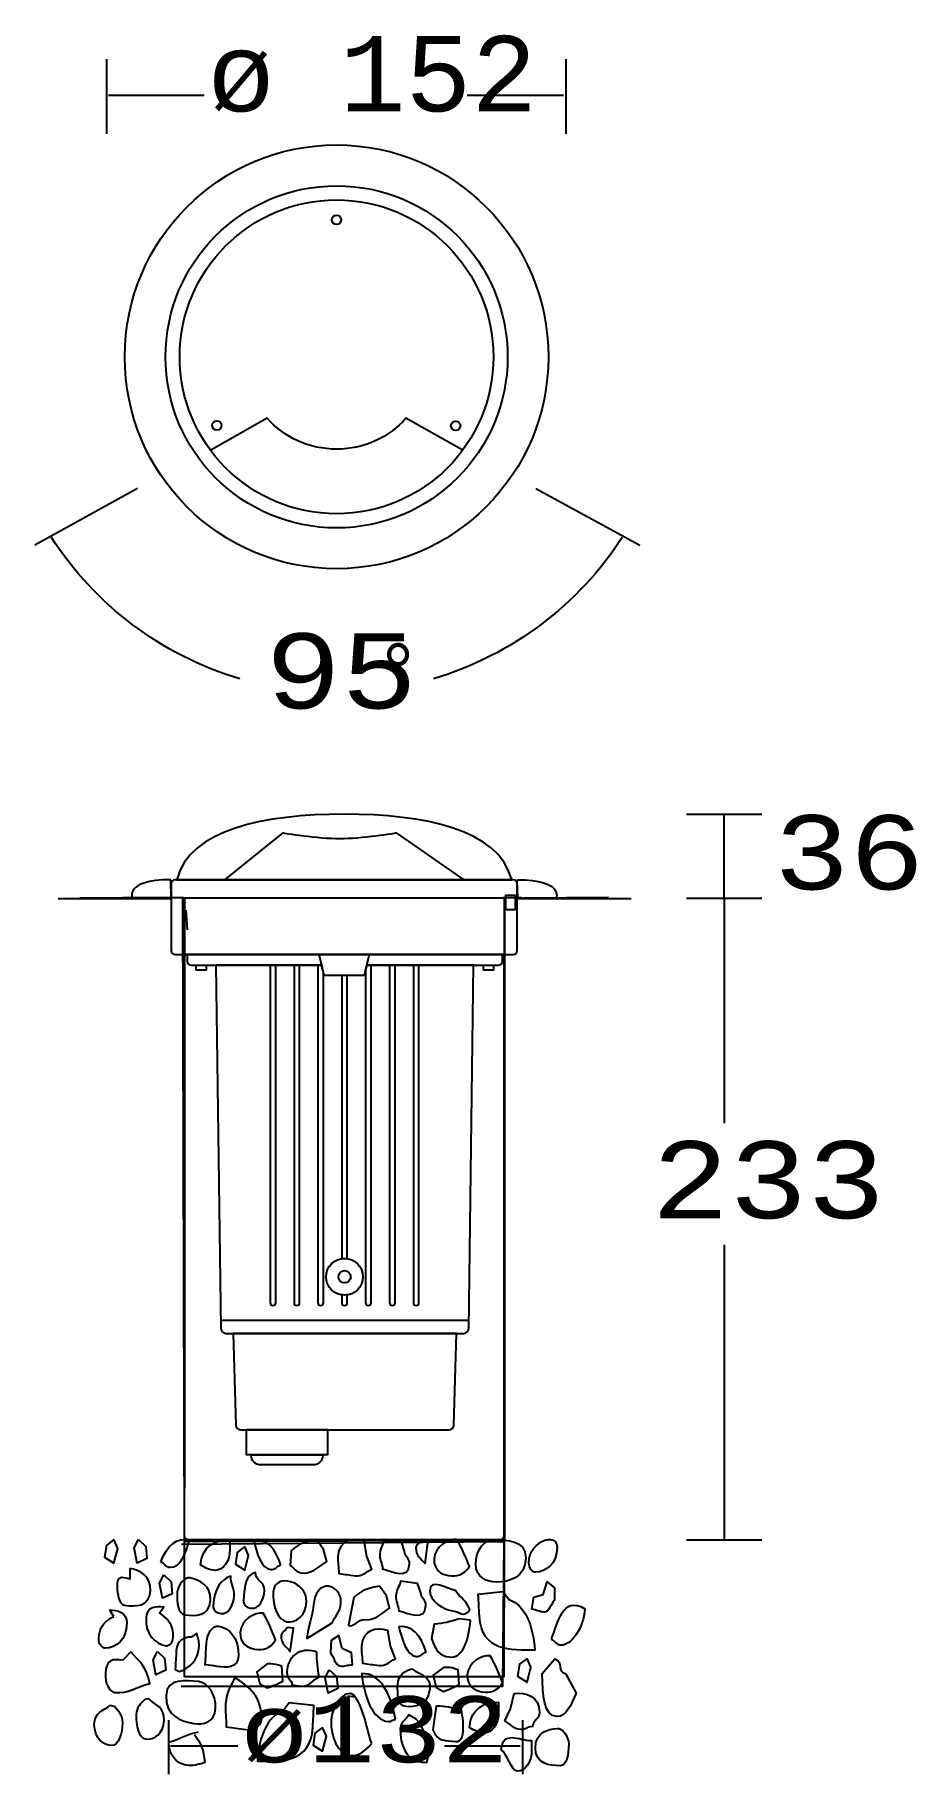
# Model space of a CAD drawing. Extents: x 18 to 128, y 59 to 275.
import ezdxf

# ---------------------------------------------------------------- set-up
doc = ezdxf.new("R2010")
doc.units = 0
doc.layers.add('LIVELLO_1', color=160, linetype='Continuous')
doc.styles.add('STD', font='txt')

# ---------------------------------------------------------------- blocks, each defined once
blk = doc.blocks.new('AI9-BLK2')
at = {"layer": 'LIVELLO_1', "color": 7}
blk.add_line((1.02, -5.04), (1.97, -5.17), dxfattribs=at)
for points in [[(-28.08, 14.42), (-29.02, 13.69), (-29.26, 12.22), (-28.08, 11.48), (-27.6, 13.32)], [(-25.02, 14.42), (-24.12, 13.56), (-23.97, 12.07), (-25.19, 11.49), (-25.56, 13.39)], [(-19.28, 14.17), (20.51, 14.32), (20.44, -2.68), (-19.29, -2.68)], [(-11.79, 13.55), (-12.74, 12.82), (-12.97, 11.35), (-11.79, 10.61), (-11.32, 12.45)], [(-21.88, 10.03), (-20.98, 9.17), (-20.83, 7.67), (-22.05, 7.1), (-22.41, 8.99)], [(-22.68, 0.5), (-21.78, -0.36), (-21.63, -1.86), (-22.85, -2.43), (-23.21, -0.54)], [(-1.27, -1.78), (-0.37, -2.64), (-0.21, -4.14), (-1.43, -4.71), (-1.8, -2.81)], [(23.35, -0.38), (22.41, -1.11), (22.17, -2.58), (23.35, -3.32), (23.82, -1.48)], [(-2.11, -8.97), (-3.06, -9.7), (-3.3, -11.17), (-2.11, -11.91), (-1.64, -10.07)]]:
    blk.add_lwpolyline(points, close=True, dxfattribs=at)
for points, knots in [([(-22.26, 11.65), (-21.84, 11.47), (-21.55, 10.92), (-21.07, 10.92), (-19.83, 10.92), (-19.24, 12.57), (-18.71, 14.32), (-20.19, 14.77), (-21.49, 13.67), (-22.26, 11.65)], [0, 0, 0, 0, 1, 1, 1, 2, 2, 2, 3, 3, 3, 3]), ([(-17.3, 11.21), (-16.61, 10.9), (-16.17, 10.58), (-15.44, 10.58), (-14.48, 10.58), (-13.65, 11.69), (-13.65, 13.19), (-13.65, 13.67), (-13.69, 13.94), (-13.65, 14.42), (-15.27, 14.42), (-17.16, 13.73), (-17.3, 11.21)], [0, 0, 0, 0, 1, 1, 1, 2, 2, 2, 3, 3, 3, 4, 4, 4, 4]), ([(-7.32, 11.26), (-7.74, 11.13), (-8.06, 10.62), (-8.54, 10.68), (-9.77, 10.85), (-10.27, 12.58), (-10.7, 14.39), (-9.2, 14.64), (-7.97, 13.37), (-7.32, 11.26)], [0, 0, 0, 0, 1, 1, 1, 2, 2, 2, 3, 3, 3, 3]), ([(-1.99, 13.19), (-1.99, 13.19), (-1.6, 11.67), (-1.6, 11.67), (-2.71, 10.9), (-3.53, 10.09), (-4.77, 10.26), (-5.35, 10.33), (-5.62, 10.83), (-6.14, 11.18), (-6.14, 11.18), (-6.03, 13.01), (-6.03, 13.01), (-5.03, 13.97), (-4.07, 14.21), (-2.87, 14.42), (-2.87, 14.42), (-1.99, 13.19), (-1.99, 13.19)], [0, 0, 0, 0, 1, 1, 1, 2, 2, 2, 3, 3, 3, 4, 4, 4, 5, 5, 5, 6, 6, 6, 6]), ([(3.42, 12.29), (3.42, 12.29), (4.04, 10.73), (4.04, 10.73), (3.25, 10.38), (2.8, 9.8), (1.98, 9.91), (1.15, 10.02), (0.74, 10.07), (-0.08, 10.19), (-0.09, 11.02), (-0.25, 11.5), (-0.2, 12.32), (-0.08, 14.42), (1.71, 14.64), (3.05, 14.27), (3.05, 14.27), (3.42, 12.29), (3.42, 12.29)], [0, 0, 0, 0, 1, 1, 1, 2, 2, 2, 3, 3, 3, 4, 4, 4, 5, 5, 5, 6, 6, 6, 6]), ([(8.11, 12.97), (8.07, 12.24), (8.78, 12.14), (8.73, 11.41), (8.62, 9.4), (6.66, 10.4), (5.37, 10.76), (5.29, 11.42), (4.97, 11.92), (5.01, 12.66), (5.05, 13.39), (5.43, 13.8), (5.58, 14.42), (5.58, 14.42), (7.7, 14.13), (7.7, 14.13), (7.7, 14.13), (8.11, 12.97), (8.11, 12.97)], [0, 0, 0, 0, 1, 1, 1, 2, 2, 2, 3, 3, 3, 4, 4, 4, 5, 5, 5, 6, 6, 6, 6]), ([(10.29, 14.42), (10.29, 14.42), (11.05, 14.32), (11.05, 14.32), (11.05, 14.32), (10.65, 11.42), (10.65, 11.42), (10.16, 12.04), (9.46, 12.41), (9.52, 13.42), (9.55, 13.97), (10.14, 13.98), (10.29, 14.42)], [0, 0, 0, 0, 1, 1, 1, 2, 2, 2, 3, 3, 3, 4, 4, 4, 4]), ([(14.6, 14.41), (15.29, 13.29), (15.62, 12.39), (16.17, 11.08), (15.41, 9.95), (14.61, 9.8), (13.55, 9.94), (12.69, 10.05), (11.69, 10.67), (11.77, 12), (11.86, 13.6), (13.56, 14.55), (14.6, 14.41)], [0, 0, 0, 0, 1, 1, 1, 2, 2, 2, 3, 3, 3, 4, 4, 4, 4]), ([(19.26, 14.42), (18.09, 14.42), (16.96, 13.19), (16.96, 11.37), (16.96, 9.61), (18.4, 9.13), (19.54, 9.13), (21.12, 9.13), (23.18, 9.67), (23.18, 12.12), (23.18, 14.47), (20.78, 14.26), (19.26, 14.42)], [0, 0, 0, 0, 1, 1, 1, 2, 2, 2, 3, 3, 3, 4, 4, 4, 4]), ([(25.47, 14.3), (24.54, 13.87), (23.58, 13.07), (23.58, 11.52), (23.58, 10.88), (23.99, 10.35), (24.4, 10.35), (25.71, 10.35), (27.09, 11.42), (27.09, 13.45), (27.09, 14.89), (25.47, 14.3), (25.47, 14.3)], [0, 0, 0, 0, 1, 1, 1, 2, 2, 2, 3, 3, 3, 4, 4, 4, 4]), ([(-26.12, 10.82), (-24.92, 10.6), (-23.44, 9.91), (-23.54, 8.05), (-23.66, 5.98), (-25.42, 6.06), (-26.75, 6.24), (-27.54, 6.34), (-27.73, 7.82), (-27.67, 9.04), (-27.61, 10), (-26.73, 9.64), (-26.12, 9.5), (-26.12, 9.5), (-26.12, 10.82), (-26.12, 10.82)], [0, 0, 0, 0, 1, 1, 1, 2, 2, 2, 3, 3, 3, 4, 4, 4, 5, 5, 5, 5]), ([(-18.65, 9.63), (-17.46, 9.41), (-15.98, 8.73), (-16.08, 6.87), (-16.2, 4.79), (-17.96, 4.87), (-19.29, 5.05), (-20.08, 5.16), (-20.27, 6.63), (-20.2, 7.85), (-20.15, 8.81), (-19.27, 9.77), (-18.65, 9.63)], [0, 0, 0, 0, 1, 1, 1, 2, 2, 2, 3, 3, 3, 4, 4, 4, 4]), ([(-13.11, 7.45), (-13.19, 6.12), (-13.9, 5.09), (-14.76, 5.21), (-15.21, 5.27), (-15.78, 5.51), (-15.74, 6.2), (-15.63, 8.17), (-14.76, 9.5), (-13.53, 9.87), (-13.58, 8.91), (-13.06, 8.41), (-13.11, 7.45)], [0, 0, 0, 0, 1, 1, 1, 2, 2, 2, 3, 3, 3, 4, 4, 4, 4]), ([(-9.33, 8.1), (-9.4, 6.77), (-10.12, 5.74), (-10.97, 5.86), (-11.42, 5.92), (-11.99, 6.16), (-11.96, 6.85), (-11.84, 8.82), (-11.69, 9.96), (-10.46, 10.33), (-10.52, 9.37), (-9.27, 9.06), (-9.33, 8.1)], [0, 0, 0, 0, 1, 1, 1, 2, 2, 2, 3, 3, 3, 4, 4, 4, 4]), ([(-4.12, 6.65), (-4.22, 4.9), (-5.4, 4.04), (-6.54, 4.19), (-7.67, 4.35), (-8.36, 6.1), (-8.26, 7.86), (-8.12, 10.41), (-3.98, 9.21), (-4.12, 6.65)], [0, 0, 0, 0, 1, 1, 1, 2, 2, 2, 3, 3, 3, 3]), ([(0.17, 6.55), (0.11, 5.36), (-0.51, 4.99), (-0.92, 4.03), (-0.92, 4.03), (-4.08, 2.08), (-4.08, 2.08), (-4.04, 2.81), (-3.27, 5.55), (-3.23, 6.28), (-3.14, 7.74), (-2.32, 8.73), (-1.37, 8.6), (-0.61, 8.5), (0.24, 7.74), (0.17, 6.55)], [0, 0, 0, 0, 1, 1, 1, 2, 2, 2, 3, 3, 3, 4, 4, 4, 5, 5, 5, 5]), ([(10.13, 7.77), (10.09, 7.04), (10.8, 6.94), (10.75, 6.21), (10.64, 4.2), (8.68, 5.2), (7.39, 5.56), (7.31, 6.22), (6.98, 6.72), (7.03, 7.45), (7.07, 8.18), (7.45, 8.59), (7.6, 9.22), (7.6, 9.22), (9.72, 8.93), (9.72, 8.93), (9.72, 8.93), (10.13, 7.77), (10.13, 7.77)], [0, 0, 0, 0, 1, 1, 1, 2, 2, 2, 3, 3, 3, 4, 4, 4, 5, 5, 5, 6, 6, 6, 6]), ([(14.43, 8.09), (15.13, 6.97), (15.69, 7.01), (16.24, 5.71), (15.48, 4.58), (14.96, 5.46), (13.89, 5.6), (13.04, 5.72), (11.15, 6.76), (11.23, 8.09), (11.32, 9.68), (13.4, 8.23), (14.43, 8.09)], [0, 0, 0, 0, 1, 1, 1, 2, 2, 2, 3, 3, 3, 4, 4, 4, 4]), ([(25.37, 7.59), (25.37, 7.59), (24.18, 7.23), (24.18, 7.23), (24.18, 7.23), (23.94, 5.76), (23.94, 5.76), (24.54, 5.67), (24.89, 5.39), (25.48, 5.39), (26.13, 5.39), (26.31, 6.4), (26.78, 6.86), (26.78, 6.86), (26.78, 8.42), (26.78, 8.42), (26.78, 8.42), (25.84, 9.16), (25.84, 9.16), (25.84, 9.16), (25.37, 7.59), (25.37, 7.59)], [0, 0, 0, 0, 1, 1, 1, 2, 2, 2, 3, 3, 3, 4, 4, 4, 5, 5, 5, 6, 6, 6, 7, 7, 7, 7]), ([(5.84, 7.39), (5.84, 7.39), (6.23, 5.86), (6.23, 5.86), (5.12, 5.09), (4.3, 4.28), (3.06, 4.45), (2.47, 4.53), (1.62, 3.39), (1.1, 3.74), (1.1, 3.74), (1.79, 7.2), (1.79, 7.2), (2.8, 8.17), (3.76, 8.41), (4.96, 8.61), (4.96, 8.61), (5.84, 7.39), (5.84, 7.39)], [0, 0, 0, 0, 1, 1, 1, 2, 2, 2, 3, 3, 3, 4, 4, 4, 5, 5, 5, 6, 6, 6, 6]), ([(20.33, 7.95), (20.33, 7.95), (17.26, 7.63), (17.26, 7.63), (17.33, 6.53), (17.36, 5.98), (17.42, 4.88), (17.67, 0.41), (21.4, 0.63), (24.3, 0.66), (24.13, 3.77), (23.04, 6.29), (21.1, 6.95), (21.1, 6.95), (20.33, 7.95), (20.33, 7.95)], [0, 0, 0, 0, 1, 1, 1, 2, 2, 2, 3, 3, 3, 4, 4, 4, 5, 5, 5, 5]), ([(26.39, 1.98), (26.8, 1.8), (27.09, 1.25), (27.57, 1.25), (28.81, 1.25), (30.4, 3.32), (30.53, 5.81), (27.75, 7.47), (27.15, 4), (26.39, 1.98)], [0, 0, 0, 0, 1, 1, 1, 2, 2, 2, 3, 3, 3, 3]), ([(-28.09, 4.84), (-29.02, 4.41), (-29.98, 3.61), (-29.98, 2.06), (-29.98, 1.42), (-29.57, 0.89), (-29.16, 0.89), (-27.85, 0.89), (-26.48, 1.95), (-26.48, 3.99), (-26.48, 5.43), (-27.68, 5.64), (-28.61, 5.64), (-28.61, 5.64), (-28.09, 4.84), (-28.09, 4.84)], [0, 0, 0, 0, 1, 1, 1, 2, 2, 2, 3, 3, 3, 4, 4, 4, 5, 5, 5, 5]), ([(-22.43, 5.29), (-21.53, 4.73), (-20.62, 3.81), (-20.7, 2.26), (-20.74, 1.63), (-21.18, 1.15), (-21.59, 1.2), (-22.89, 1.38), (-24.2, 2.63), (-24.09, 4.65), (-24.01, 6.09), (-22.8, 6.14), (-21.87, 6.01), (-21.87, 6.01), (-22.43, 5.29), (-22.43, 5.29)], [0, 0, 0, 0, 1, 1, 1, 2, 2, 2, 3, 3, 3, 4, 4, 4, 5, 5, 5, 5]), ([(-9.52, 5.25), (-8.82, 4.14), (-8.5, 3.23), (-7.95, 1.92), (-8.7, 0.79), (-9.5, 0.63), (-10.57, 0.78), (-11.43, 0.9), (-12.43, 1.51), (-12.35, 2.84), (-12.26, 4.44), (-10.55, 5.39), (-9.52, 5.25)], [0, 0, 0, 0, 1, 1, 1, 2, 2, 2, 3, 3, 3, 4, 4, 4, 4]), ([(16.32, 4.37), (16.05, 1.73), (15.33, -0.43), (13.63, -0.2), (12.45, -0.04), (12.01, 0.53), (11.44, 2.08), (11.44, 2.08), (11.78, 3.88), (11.78, 3.88), (13.03, 3.98), (13.7, 4.17), (14.91, 4.56), (14.91, 4.56), (16.32, 4.37), (16.32, 4.37)], [0, 0, 0, 0, 1, 1, 1, 2, 2, 2, 3, 3, 3, 4, 4, 4, 5, 5, 5, 5]), ([(-17.78, 2.78), (-17.64, 2.17), (-17.45, 1.83), (-17.48, 1.19), (-17.59, -0.73), (-18.71, -1.54), (-19.91, -2.02), (-19.91, -2.02), (-20.45, -1.74), (-20.45, -1.74), (-20.4, -0.83), (-20.37, -0.35), (-20.32, 0.55), (-20.24, 1.88), (-19.32, 2.29), (-18.46, 2.28), (-18.46, 2.28), (-17.78, 2.78), (-17.78, 2.78)], [0, 0, 0, 0, 1, 1, 1, 2, 2, 2, 3, 3, 3, 4, 4, 4, 5, 5, 5, 6, 6, 6, 6]), ([(-15.07, 3.64), (-15.86, 3.75), (-16.5, 2.66), (-16.57, 1.44), (-16.63, 0.43), (-16.66, -0.16), (-16.72, -1.17), (-16.14, -1.25), (-15.83, -1.29), (-15.25, -1.37), (-14.15, -1.52), (-12.67, -1.72), (-12.58, -0.02), (-12.46, 2.06), (-13.73, 3.46), (-15.07, 3.64)], [0, 0, 0, 0, 1, 1, 1, 2, 2, 2, 3, 3, 3, 4, 4, 4, 5, 5, 5, 5]), ([(-6.49, 3.47), (-6.49, 3.47), (-5.73, 3.37), (-5.73, 3.37), (-5.73, 3.37), (-6.13, 0.47), (-6.13, 0.47), (-6.63, 1.1), (-7.32, 1.47), (-7.26, 2.47), (-7.23, 3.02), (-6.64, 3.03), (-6.49, 3.47)], [0, 0, 0, 0, 1, 1, 1, 2, 2, 2, 3, 3, 3, 4, 4, 4, 4]), ([(0.32, 0.86), (0.32, 0.86), (1.48, 0.33), (1.48, 0.33), (1.48, 0.33), (1.63, -1.16), (1.63, -1.16), (1.03, -1.17), (0.67, -1.4), (0.08, -1.32), (-0.57, -1.23), (-0.69, -0.2), (-1.14, 0.32), (-1.14, 0.32), (-1.05, 1.87), (-1.05, 1.87), (-1.05, 1.87), (-0.07, 2.47), (-0.07, 2.47), (-0.07, 2.47), (0.32, 0.86), (0.32, 0.86)], [0, 0, 0, 0, 1, 1, 1, 2, 2, 2, 3, 3, 3, 4, 4, 4, 5, 5, 5, 6, 6, 6, 7, 7, 7, 7]), ([(6.36, 1.13), (6.36, 1.13), (6.98, -0.43), (6.98, -0.43), (6.19, -0.78), (5.74, -1.37), (4.92, -1.26), (4.1, -1.14), (3.68, -1.09), (2.86, -0.98), (2.85, -0.15), (2.69, 0.34), (2.74, 1.16), (2.86, 3.26), (4.65, 3.48), (6, 3.11), (6, 3.11), (6.36, 1.13), (6.36, 1.13)], [0, 0, 0, 0, 1, 1, 1, 2, 2, 2, 3, 3, 3, 4, 4, 4, 5, 5, 5, 6, 6, 6, 6]), ([(10.78, 0.44), (10.36, 0.31), (10.04, -0.2), (9.56, -0.13), (8.33, 0.04), (7.83, 1.76), (7.4, 3.57), (8.9, 3.83), (10.13, 2.56), (10.78, 0.44)], [0, 0, 0, 0, 1, 1, 1, 2, 2, 2, 3, 3, 3, 3]), ([(-25.99, 0.44), (-24.85, -0.79), (-23.99, -1.5), (-23.62, -3.48), (-25.37, -3.88), (-26.25, -4.83), (-27.96, -4.6), (-28.68, -4.5), (-29.21, -3.41), (-29.15, -2.3), (-29.04, -0.38), (-28.22, -0.45), (-26.99, -0.61), (-26.99, -0.61), (-25.99, 0.44), (-25.99, 0.44)], [0, 0, 0, 0, 1, 1, 1, 2, 2, 2, 3, 3, 3, 4, 4, 4, 5, 5, 5, 5]), ([(-2.84, 0.42), (-2.85, -0.77), (-2.72, -1.53), (-2.54, -2.66), (-3.46, -3.18), (-3.86, -3.95), (-4.8, -3.82), (-5.22, -3.77), (-5.51, -3.73), (-5.92, -3.67), (-5.95, -3.03), (-6.59, -2.84), (-6.55, -2.11), (-6.41, 0.36), (-4.41, 1.01), (-2.84, 0.42)], [0, 0, 0, 0, 1, 1, 1, 2, 2, 2, 3, 3, 3, 4, 4, 4, 5, 5, 5, 5]), ([(18.74, -0.06), (19.44, -1.18), (19.77, -2.08), (20.31, -3.39), (19.56, -4.52), (18.76, -4.68), (17.69, -4.53), (16.84, -4.42), (15.84, -3.8), (15.91, -2.47), (16, -0.87), (17.71, 0.08), (18.74, -0.06)], [0, 0, 0, 0, 1, 1, 1, 2, 2, 2, 3, 3, 3, 4, 4, 4, 4]), ([(-7.18, -1.35), (-7.18, -1.35), (-7.04, -3.21), (-7.04, -3.21), (-7.77, -3.57), (-8.26, -3.78), (-8.99, -4.05), (-8.99, -4.05), (-9.91, -3.55), (-9.91, -3.55), (-9.91, -3.55), (-10.3, -2.03), (-10.3, -2.03), (-10.3, -2.03), (-9.06, -1.09), (-9.06, -1.09), (-9.06, -1.09), (-8.28, -0.92), (-7.18, -1.35)], [0, 0, 0, 0, 1, 1, 1, 2, 2, 2, 3, 3, 3, 4, 4, 4, 5, 5, 5, 6, 6, 6, 6]), ([(9.01, -1.69), (8.23, -1.86), (7.31, -2.38), (7.24, -3.66), (7.18, -4.76), (7.33, -6.25), (8.04, -6.34), (9.4, -6.53), (10.95, -6.28), (11.25, -4.2), (11.46, -2.57), (9.93, -2.36), (9.01, -1.69)], [0, 0, 0, 0, 1, 1, 1, 2, 2, 2, 3, 3, 3, 4, 4, 4, 4]), ([(14.77, -1.79), (14.77, -1.79), (14.9, -3.64), (14.9, -3.64), (14.17, -4), (13.68, -4.21), (12.96, -4.48), (12.96, -4.48), (12.04, -3.99), (12.04, -3.99), (12.04, -3.99), (11.65, -2.46), (11.65, -2.46), (11.65, -2.46), (12.89, -1.53), (12.89, -1.53), (12.89, -1.53), (13.67, -1.36), (14.77, -1.79)], [0, 0, 0, 0, 1, 1, 1, 2, 2, 2, 3, 3, 3, 4, 4, 4, 5, 5, 5, 6, 6, 6, 6]), ([(25.22, -2.27), (25.33, -4.93), (25.38, -7.62), (27.09, -7.62), (28.28, -7.62), (28.81, -6.16), (29.46, -4.69), (29.46, -4.69), (28.15, -2.27), (28.15, -2.27), (26.91, -2), (28, -0.96), (26.82, -0.41), (26.82, -0.41), (25.22, -2.27), (25.22, -2.27)], [0, 0, 0, 0, 1, 1, 1, 2, 2, 2, 3, 3, 3, 4, 4, 4, 5, 5, 5, 5]), ([(-17.56, -3.25), (-16.4, -3.41), (-15.34, -4.79), (-15.44, -6.6), (-15.54, -8.35), (-17, -8.64), (-18.13, -8.48), (-19.71, -8.27), (-21.74, -7.46), (-21.6, -5.01), (-21.47, -2.67), (-19.08, -3.21), (-17.56, -3.25)], [0, 0, 0, 0, 1, 1, 1, 2, 2, 2, 3, 3, 3, 4, 4, 4, 4]), ([(-13.05, -2.76), (-11.39, -3.81), (-9.57, -5.17), (-9.73, -8), (-9.77, -8.83), (-10.37, -8.84), (-10.75, -9.34), (-10.75, -9.34), (-14.11, -8.88), (-14.11, -8.88), (-14.1, -7.78), (-14.25, -7.11), (-14.18, -6.02), (-14.1, -4.55), (-13.53, -3.89), (-13.05, -2.76)], [0, 0, 0, 0, 1, 1, 1, 2, 2, 2, 3, 3, 3, 4, 4, 4, 5, 5, 5, 5]), ([(4.01, -10.97), (3.07, -11.95), (2.44, -12.6), (1.32, -12.45), (-0.09, -12.26), (-1.17, -10.27), (-1.05, -8.08), (-0.93, -5.97), (1.03, -3.84), (1.97, -5.17), (3.11, -6.89), (3.25, -8.75), (4.01, -10.97)], [0, 0, 0, 0, 1, 1, 1, 2, 2, 2, 3, 3, 3, 4, 4, 4, 4]), ([(6.95, -8), (6.59, -7.95), (6.4, -8.29), (6.05, -8.25), (4.1, -7.98), (3.07, -5.26), (2.76, -2.27), (4.96, -2.2), (6.43, -4.61), (6.95, -8)], [0, 0, 0, 0, 1, 1, 1, 2, 2, 2, 3, 3, 3, 3]), ([(-28.51, -6.21), (-29.4, -6.85), (-30.53, -7.07), (-30.53, -8.61), (-30.53, -10.27), (-29.43, -11.23), (-28.37, -11.23), (-27.51, -11.23), (-27.03, -9.74), (-27.03, -8.4), (-27.03, -7.44), (-27.51, -6.9), (-27.99, -6.37), (-27.99, -6.37), (-28.51, -6.21), (-28.51, -6.21)], [0, 0, 0, 0, 1, 1, 1, 2, 2, 2, 3, 3, 3, 4, 4, 4, 5, 5, 5, 5]), ([(-23.72, -5.42), (-22.87, -6.18), (-21.75, -6.54), (-21.84, -8.09), (-21.93, -9.74), (-23.08, -10.54), (-24.14, -10.4), (-25, -10.28), (-25.4, -8.73), (-25.32, -7.4), (-25.27, -6.44), (-24.76, -5.98), (-24.25, -5.51), (-24.25, -5.51), (-23.72, -5.42), (-23.72, -5.42)], [0, 0, 0, 0, 1, 1, 1, 2, 2, 2, 3, 3, 3, 4, 4, 4, 5, 5, 5, 5]), ([(-6.25, -5.9), (-6.25, -5.9), (-3.18, -6.22), (-3.18, -6.22), (-3.24, -7.32), (-3.27, -7.87), (-3.33, -8.96), (-3.59, -13.44), (-7.31, -13.21), (-10.22, -13.18), (-10.04, -10.08), (-8.95, -7.55), (-7.01, -6.9), (-7.01, -6.9), (-6.25, -5.9), (-6.25, -5.9)], [0, 0, 0, 0, 1, 1, 1, 2, 2, 2, 3, 3, 3, 4, 4, 4, 5, 5, 5, 5]), ([(14.43, -10.73), (13.25, -10.57), (12.19, -10.83), (11.63, -9.28), (11.63, -9.28), (12.05, -6.33), (12.05, -6.33), (13.31, -6.23), (13.89, -6.77), (15.09, -6.38), (15.09, -6.38), (16.14, -10.96), (14.43, -10.73)], [0, 0, 0, 0, 1, 1, 1, 2, 2, 2, 3, 3, 3, 4, 4, 4, 4]), ([(16.17, -9.02), (16.86, -9.34), (17.3, -9.67), (18.03, -9.67), (18.98, -9.67), (19.81, -8.54), (19.81, -7.05), (19.81, -6.57), (19.78, -6.3), (19.81, -5.82), (18.2, -5.82), (16.3, -6.51), (16.17, -9.02)], [0, 0, 0, 0, 1, 1, 1, 2, 2, 2, 3, 3, 3, 4, 4, 4, 4]), ([(21.29, -6.67), (21.29, -6.67), (20.57, -8.13), (20.57, -8.13), (21.34, -8.59), (21.76, -9.23), (22.59, -9.23), (23.41, -9.23), (23.19, -8.87), (24.02, -8.87), (24.07, -8.04), (24.89, -7.95), (24.89, -7.13), (24.89, -5.01), (23.12, -4.56), (21.76, -4.74), (21.76, -4.74), (21.29, -6.67), (21.29, -6.67)], [0, 0, 0, 0, 1, 1, 1, 2, 2, 2, 3, 3, 3, 4, 4, 4, 5, 5, 5, 6, 6, 6, 6]), ([(9.54, -7.92), (10.49, -8.97), (10.83, -10.21), (11.21, -11.92), (11.21, -11.92), (10.89, -13.35), (10.89, -13.35), (10.48, -13.29), (10.19, -13.25), (9.77, -13.2), (8.48, -13.02), (7.46, -11.13), (7.57, -9.12), (7.62, -8.21), (8.22, -8.1), (8.62, -7.42), (8.62, -7.42), (9.54, -7.92), (9.54, -7.92)], [0, 0, 0, 0, 1, 1, 1, 2, 2, 2, 3, 3, 3, 4, 4, 4, 5, 5, 5, 6, 6, 6, 6]), ([(-18.07, -9.83), (-17.33, -10.84), (-16.87, -11.76), (-16.78, -13.33), (-17.66, -13.64), (-18.22, -13.78), (-19.15, -13.65), (-20.21, -13.51), (-21.26, -12.45), (-21.23, -10.8), (-19.76, -10.4), (-19.03, -9.75), (-17.54, -9.53)], [0, 0, 0, 0, 1, 1, 1, 2, 2, 2, 3, 3, 3, 4, 4, 4, 4]), ([(20.14, -11.77), (20.83, -12.09), (21.4, -14.43), (22.13, -14.43), (23.09, -14.43), (23.92, -13.31), (23.92, -11.82), (23.92, -11.34), (23.88, -11.07), (23.92, -10.59), (22.3, -10.59), (20.28, -9.26), (20.14, -11.77)], [0, 0, 0, 0, 1, 1, 1, 2, 2, 2, 3, 3, 3, 4, 4, 4, 4]), ([(27.1, -9.09), (25.89, -9.14), (24.38, -9.62), (24.38, -11.49), (24.38, -13.57), (26.13, -13.73), (27.48, -13.73), (28.27, -13.73), (28.54, -12.29), (28.54, -11.06), (28.54, -10.1), (27.71, -9.03), (27.1, -9.09)], [0, 0, 0, 0, 1, 1, 1, 2, 2, 2, 3, 3, 3, 4, 4, 4, 4])]:
    blk.add_open_spline(points, degree=3, knots=knots, dxfattribs=at)
blk = doc.blocks.new('AI9-BLK1')
at = {"layer": 'LIVELLO_1', "color": 7}
for p, q in [((-44.54, 96.35), (-44.54, 105.68)), ((12.64, 96.36), (12.64, 105.68)), ((-32.42, 101.15), (-44.36, 101.15)), ((12.31, 101.15), (0.32, 101.15)), ((-40.75, 52.22), (-53.52, 45.18)), ((8.86, 52.22), (21.81, 45.18)), ((27.61, 11.69), (37, 11.69)), ((32.3, 1.2), (32.3, 11.69)), ((-50.62, 1.2), (-36.54, 1.2)), ((-47.92, 1.3), (-37.32, 1.37)), ((-34.99, 1.29), (-37.29, 1.29)), ((-34.9, 1.3), (-34.9, -72.18)), ((7.08, 1.29), (4.78, 1.29)), ((4.94, -72.15), (4.94, 1.3)), ((6.62, 1.2), (20.71, 1.2)), ((7.36, 1.3), (17.9, 1.37)), ((27.61, 1.22), (37, 1.22)), ((32.3, 1.22), (32.3, -26.76)), ((-34.71, -0.27), (-34.56, -2.7)), ((32.3, -41.92), (32.3, -78.61)), ((-30.33, -51.29), (0.45, -51.29)), ((27.61, -78.61), (37, -78.61)), ((-36.82, -107.79), (-36.82, -101.06)), ((7.23, -107.79), (7.23, -101.05)), ((-28.22, -104.29), (-36.64, -104.29)), ((6.9, -104.29), (-2.52, -104.29))]:
    blk.add_line(p, q, dxfattribs=at)
for points in [[(-34.9, -78.78), (-35.1, 1.29), (4.94, 1.29), (4.94, -78.74)], [(-34.9, -78.78), (-35.1, 1.29), (4.94, 1.29), (4.94, -78.74)], [(-35.25, -79.17), (4.88, -78.83), (4.73, -96.87), (-35.28, -96.87)]]:
    blk.add_lwpolyline(points, dxfattribs=at)
for points in [[(5.07, -0.16), (6.32, -0.16), (6.32, 1.56), (5.07, 1.56)], [(-18.11, -5.77), (-11.9, -5.77), (-12.52, -8.4), (-17.48, -8.4)], [(-33.44, -7.1), (-32.2, -7.1), (-32.2, -7.71), (-33.44, -7.71)], [(2.36, -7.1), (3.61, -7.1), (3.61, -7.71), (2.36, -7.71)], [(-27.16, -64.9), (-17.08, -64.9), (-17.08, -68.05), (-27.16, -68.05)]]:
    blk.add_lwpolyline(points, close=True, dxfattribs=at)
for centre, radius in [((-15.95, 68.61), 26.37), ((-15.95, 68.61), 21.29), ((-15.95, 68.61), 19.53), ((-30.85, 60.08), 0.583), ((-1.12, 60.04), 0.583), ((-14.95, -45.88), 2.29), ((-14.95, -45.88), 0.764)]:
    blk.add_circle(centre, radius, dxfattribs=at)
blk.add_ellipse((-15.95, 85.67), major_axis=(-0.587, 0), ratio=0.989878, dxfattribs=at)
for points, knots in [([(-0.33, 57.02), (-0.33, 57.02), (-7.31, 60.97), (-7.31, 60.97), (-9.43, 58.6), (-12.51, 57.12), (-15.95, 57.12), (-19.38, 57.12), (-22.47, 58.6), (-24.58, 60.96), (-24.58, 60.96), (-31.6, 57), (-31.6, 57)], [0, 0, 0, 0, 1, 1, 1, 2, 2, 2, 3, 3, 3, 4, 4, 4, 4]), ([(-35.85, 3.53), (-34.27, 9.81), (-24.88, 11.69), (-14.99, 11.69), (-5.1, 11.69), (4.28, 9.81), (5.86, 3.53), (5.86, 3.53), (-35.85, 3.53), (-35.85, 3.53)], [0, 0, 0, 0, 1, 1, 1, 2, 2, 2, 3, 3, 3, 3]), ([(-29.87, 3.53), (-29.87, 3.53), (-22.61, 9.36), (-22.61, 9.36), (-22.61, 9.36), (-18.19, 8.66), (-15.57, 8.66), (-12.95, 8.66), (-8.52, 9.36), (-8.52, 9.36), (-8.52, 9.36), (-0.12, 3.53), (-0.12, 3.53)], [0, 0, 0, 0, 1, 1, 1, 2, 2, 2, 3, 3, 3, 4, 4, 4, 4]), ([(-36.6, 3.53), (-36.6, 3.53), (-36.54, 1.2), (-36.54, 1.2), (-36.54, 1.2), (-41.37, 1.2), (-41.37, 1.2), (-41.37, 1.2), (-42.49, 3.53), (-36.6, 3.53)], [0, 0, 0, 0, 1, 1, 1, 2, 2, 2, 3, 3, 3, 3]), ([(-36.04, 3.53), (-36.04, 3.53), (6.05, 3.53), (6.05, 3.53), (6.32, 3.53), (6.55, 3.31), (6.55, 3.04), (6.55, 3.04), (6.55, -5.28), (6.55, -5.28), (6.55, -5.55), (6.32, -5.77), (6.05, -5.77), (6.05, -5.77), (-36.04, -5.77), (-36.04, -5.77), (-36.31, -5.77), (-36.54, -5.55), (-36.54, -5.28), (-36.54, -5.28), (-36.54, 3.04), (-36.54, 3.04), (-36.54, 3.31), (-36.31, 3.53), (-36.04, 3.53)], [0, 0, 0, 0, 1, 1, 1, 2, 2, 2, 3, 3, 3, 4, 4, 4, 5, 5, 5, 6, 6, 6, 7, 7, 7, 8, 8, 8, 8]), ([(6.55, 3.53), (6.55, 3.53), (6.62, 1.2), (6.62, 1.2), (6.62, 1.2), (11.38, 1.2), (11.38, 1.2), (11.38, 1.2), (12.45, 3.53), (6.55, 3.53)], [0, 0, 0, 0, 1, 1, 1, 2, 2, 2, 3, 3, 3, 3]), ([(4.93, -5.77), (4.93, -5.77), (4.93, -78.09), (4.93, -78.09), (4.93, -78.36), (4.71, -78.58), (4.43, -78.58), (4.43, -78.58), (-34.42, -78.58), (-34.42, -78.58), (-34.7, -78.58), (-34.92, -78.36), (-34.92, -78.09), (-34.92, -78.09), (-34.92, -5.77), (-34.92, -5.77), (-34.92, -5.77), (4.93, -5.77), (4.93, -5.77)], [0, 0, 0, 0, 1, 1, 1, 2, 2, 2, 3, 3, 3, 4, 4, 4, 5, 5, 5, 6, 6, 6, 6]), ([(-34.07, -7.1), (-34.34, -7.1), (-34.56, -6.87), (-34.56, -6.6), (-34.56, -6.6), (-34.56, -5.77), (-34.56, -5.77), (-34.56, -5.77), (-18.11, -5.77), (-18.11, -5.77), (-18.11, -5.77), (-17.79, -7.1), (-17.79, -7.1), (-17.79, -7.1), (-34.07, -7.1), (-34.07, -7.1)], [0, 0, 0, 0, 1, 1, 1, 2, 2, 2, 3, 3, 3, 4, 4, 4, 5, 5, 5, 5]), ([(-11.9, -5.77), (-11.9, -5.77), (4.72, -5.77), (4.72, -5.77), (4.72, -5.77), (4.72, -6.6), (4.72, -6.6), (4.72, -6.87), (4.5, -7.1), (4.23, -7.1), (4.23, -7.1), (-12.21, -7.1), (-12.21, -7.1), (-12.21, -7.1), (-11.9, -5.77), (-11.9, -5.77)], [0, 0, 0, 0, 1, 1, 1, 2, 2, 2, 3, 3, 3, 4, 4, 4, 5, 5, 5, 5]), ([(-5.69, -7.1), (-5.69, -7.1), (1.12, -7.1), (1.12, -7.1), (1.12, -7.1), (0.5, -52.31), (0.5, -52.31), (0.5, -52.65), (0.22, -52.93), (-0.12, -52.93), (-0.12, -52.93), (-29.72, -52.93), (-29.72, -52.93), (-30.06, -52.93), (-30.34, -52.65), (-30.34, -52.31), (-30.34, -52.31), (-30.96, -7.1), (-30.96, -7.1), (-30.96, -7.1), (-24.21, -7.1), (-24.21, -7.1), (-24.21, -7.1), (-17.79, -7.1), (-17.79, -7.1), (-17.79, -7.1), (-17.48, -8.4), (-17.48, -8.4), (-17.48, -8.4), (-12.52, -8.4), (-12.52, -8.4), (-12.52, -8.4), (-12.21, -7.1), (-12.21, -7.1), (-12.21, -7.1), (-5.69, -7.1), (-5.69, -7.1)], [0, 0, 0, 0, 1, 1, 1, 2, 2, 2, 3, 3, 3, 4, 4, 4, 5, 5, 5, 6, 6, 6, 7, 7, 7, 8, 8, 8, 9, 9, 9, 10, 10, 10, 11, 11, 11, 12, 12, 12, 12]), ([(-23.52, -7.1), (-23.52, -7.1), (-23.52, -49.12), (-23.52, -49.12), (-23.52, -49.31), (-23.67, -49.46), (-23.88, -49.46), (-24.06, -49.46), (-24.21, -49.31), (-24.21, -49.12), (-24.21, -49.12), (-24.21, -7.1), (-24.21, -7.1), (-24.21, -7.1), (-23.52, -7.1), (-23.52, -7.1)], [0, 0, 0, 0, 1, 1, 1, 2, 2, 2, 3, 3, 3, 4, 4, 4, 5, 5, 5, 5]), ([(-20.55, -7.1), (-20.55, -7.1), (-20.55, -49.12), (-20.55, -49.12), (-20.55, -49.31), (-20.7, -49.46), (-20.91, -49.46), (-21.09, -49.46), (-21.24, -49.31), (-21.24, -49.12), (-21.24, -49.12), (-21.24, -7.1), (-21.24, -7.1), (-21.24, -7.1), (-20.55, -7.1), (-20.55, -7.1)], [0, 0, 0, 0, 1, 1, 1, 2, 2, 2, 3, 3, 3, 4, 4, 4, 5, 5, 5, 5]), ([(-17.58, -8.03), (-17.58, -8.03), (-17.58, -49.12), (-17.58, -49.12), (-17.58, -49.31), (-17.73, -49.46), (-17.93, -49.46), (-18.12, -49.46), (-18.27, -49.31), (-18.27, -49.12), (-18.27, -49.12), (-18.27, -7.1), (-18.27, -7.1), (-18.27, -7.1), (-17.81, -7.1), (-17.81, -7.1), (-17.81, -7.1), (-17.58, -8.03), (-17.58, -8.03)], [0, 0, 0, 0, 1, 1, 1, 2, 2, 2, 3, 3, 3, 4, 4, 4, 5, 5, 5, 6, 6, 6, 6]), ([(-14.61, -8.4), (-14.61, -8.4), (-14.61, -43.63), (-14.61, -43.63), (-14.72, -43.62), (-14.84, -43.61), (-14.95, -43.61), (-15.07, -43.61), (-15.19, -43.62), (-15.3, -43.63), (-15.3, -43.63), (-15.3, -8.4), (-15.3, -8.4), (-15.3, -8.4), (-14.61, -8.4), (-14.61, -8.4)], [0, 0, 0, 0, 1, 1, 1, 2, 2, 2, 3, 3, 3, 4, 4, 4, 5, 5, 5, 5]), ([(-11.64, -7.1), (-11.64, -7.1), (-11.64, -49.12), (-11.64, -49.12), (-11.64, -49.31), (-11.79, -49.46), (-11.99, -49.46), (-12.18, -49.46), (-12.33, -49.31), (-12.33, -49.12), (-12.33, -49.12), (-12.33, -7.63), (-12.33, -7.63), (-12.33, -7.63), (-12.19, -7.1), (-12.19, -7.1), (-12.19, -7.1), (-11.64, -7.1), (-11.64, -7.1)], [0, 0, 0, 0, 1, 1, 1, 2, 2, 2, 3, 3, 3, 4, 4, 4, 5, 5, 5, 6, 6, 6, 6]), ([(-8.66, -7.1), (-8.66, -7.1), (-8.66, -49.12), (-8.66, -49.12), (-8.66, -49.31), (-8.82, -49.46), (-9.02, -49.46), (-9.21, -49.46), (-9.36, -49.31), (-9.36, -49.12), (-9.36, -49.12), (-9.36, -7.1), (-9.36, -7.1), (-9.36, -7.1), (-8.66, -7.1), (-8.66, -7.1)], [0, 0, 0, 0, 1, 1, 1, 2, 2, 2, 3, 3, 3, 4, 4, 4, 5, 5, 5, 5]), ([(-5.69, -7.1), (-5.69, -7.1), (-5.69, -49.12), (-5.69, -49.12), (-5.69, -49.31), (-5.84, -49.46), (-6.05, -49.46), (-6.24, -49.46), (-6.39, -49.31), (-6.39, -49.12), (-6.39, -49.12), (-6.39, -7.1), (-6.39, -7.1), (-6.39, -7.1), (-5.69, -7.1), (-5.69, -7.1)], [0, 0, 0, 0, 1, 1, 1, 2, 2, 2, 3, 3, 3, 4, 4, 4, 5, 5, 5, 5]), ([(-14.61, -48.13), (-14.61, -48.13), (-14.61, -49.12), (-14.61, -49.12), (-14.61, -49.31), (-14.76, -49.46), (-14.96, -49.46), (-15.15, -49.46), (-15.3, -49.31), (-15.3, -49.12), (-15.3, -49.12), (-15.3, -48.13), (-15.3, -48.13), (-15.19, -48.15), (-15.07, -48.15), (-14.95, -48.15), (-14.84, -48.15), (-14.72, -48.15), (-14.61, -48.13)], [0, 0, 0, 0, 1, 1, 1, 2, 2, 2, 3, 3, 3, 4, 4, 4, 5, 5, 5, 6, 6, 6, 6]), ([(-1.02, -52.93), (-1.02, -52.93), (-1.36, -64.33), (-1.36, -64.33), (-1.36, -64.67), (-1.64, -64.95), (-1.98, -64.95), (-1.98, -64.95), (-27.86, -64.95), (-27.86, -64.95), (-28.2, -64.95), (-28.48, -64.67), (-28.48, -64.33), (-28.48, -64.33), (-28.82, -52.93), (-28.82, -52.93), (-28.82, -52.93), (-1.02, -52.93), (-1.02, -52.93)], [0, 0, 0, 0, 1, 1, 1, 2, 2, 2, 3, 3, 3, 4, 4, 4, 5, 5, 5, 6, 6, 6, 6]), ([(-26.57, -68.05), (-26.57, -68.05), (-26.57, -68.13), (-26.57, -68.13), (-26.57, -68.77), (-26.05, -69.29), (-25.4, -69.29), (-25.4, -69.29), (-18.84, -69.29), (-18.84, -69.29), (-18.19, -69.29), (-17.67, -68.77), (-17.67, -68.13), (-17.67, -68.13), (-17.67, -68.05), (-17.67, -68.05), (-17.67, -68.05), (-26.57, -68.05), (-26.57, -68.05)], [0, 0, 0, 0, 1, 1, 1, 2, 2, 2, 3, 3, 3, 4, 4, 4, 5, 5, 5, 6, 6, 6, 6])]:
    blk.add_open_spline(points, degree=3, knots=knots, dxfattribs=at)
for points in [[(-28.01, 28.55), (-37.78, 31.45), (-46.07, 37.78), (-51.44, 46.13)], [(19.6, 46.13), (14.23, 37.78), (5.89, 31.45), (-3.89, 28.55)]]:
    blk.add_open_spline(points, degree=3, dxfattribs=at)
blk.add_blockref('AI9-BLK2', (-15.58, -93), dxfattribs=at)
at = {"layer": 'LIVELLO_1', "color": 7, "attachment_point": 1, "style": 'STD'}
for s, insert, char_height in [('\\fCourier|b0|i0;\\H9.3867;\\W0.87;\\C7;ø 152', (-31.92, 108.55), 9.3867), ('\\fCourier|b0|i0;\\H9.3444;\\W1.01;\\C7;95', (-24.84, 34.2), 9.3444), ('\\fSymbol|b0|i0;\\H7.2886;\\W1.01;\\C7;°', (-10.26, 32.93), 7.2886), ('\\fCourier|b0|i0;\\H9.2437;\\W1.01;\\C7;36', (38.52, 11.57), 9.2437), ('\\fCourier|b0|i0;\\H9.5869;\\W1.01;\\C7;233', (23.23, -29.01), 9.5869), ('\\fCourier|b0|i0;\\H8.2267;\\W1.01;\\C7;ø132', (-27.85, -98.08), 8.2267)]:
    blk.add_mtext(s, dxfattribs=dict(at, insert=insert, char_height=char_height))

msp = doc.modelspace()

# ---------------------------------------------------------------- block references
at = {"layer": 'LIVELLO_1', "color": 7}
msp.add_blockref('AI9-BLK1', (71.382465, 166.689912), dxfattribs=at)

doc.saveas('drawing.dxf')
